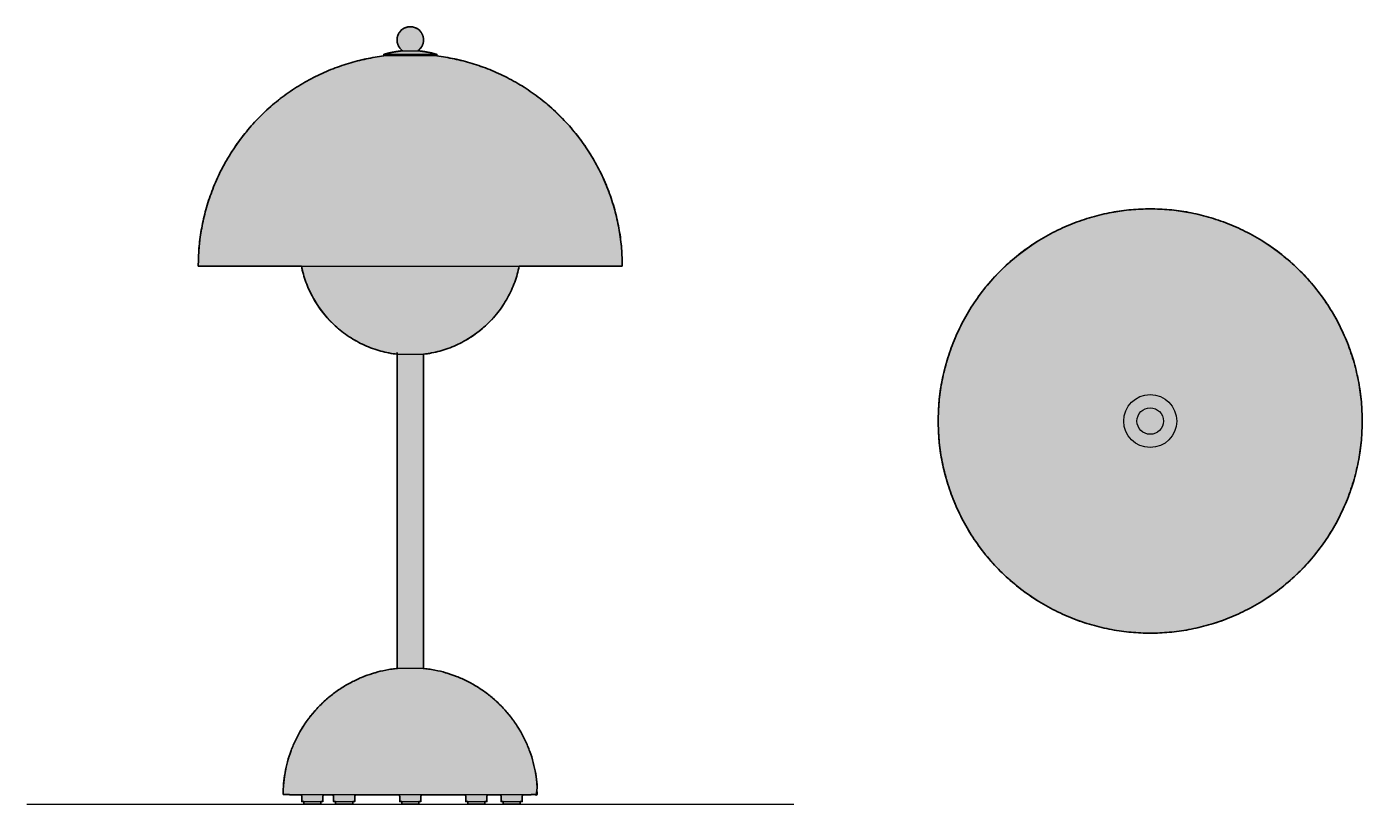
# Model space of a CAD drawing. Header units: millimetres. Extents: x 0 to 504, y 0 to 293.
import ezdxf

# ---------------------------------------------------------------- set-up
doc = ezdxf.new("R2010")
doc.units = ezdxf.units.MM
doc.layers.add('Blocks', color=7, linetype='Continuous')
doc.layers.add('Blocks$Fill', color=7, linetype='Continuous', true_color=0xffffff)
for name, color, linetype, lineweight, true_color in [('Blocks$Inner', 7, 'Continuous', 25, 0x007f00), ('Blocks$Outline', 7, 'Continuous', 35, 0xff3f3f), ('Groud', 7, 'Continuous', 25, 0x243775)]:
    doc.layers.add(name, color=color, linetype=linetype, lineweight=lineweight, true_color=true_color)

# ---------------------------------------------------------------- blocks, each defined once
blk = doc.blocks.new('Flowerpot VP9 Top')
at = {"layer": 'Blocks$Fill'}
blk.add_hatch(color=256, dxfattribs=at).paths.add_polyline_path([(186.69, -55.82), (186.67, -54.05), (186.61, -52.26), (186.51, -50.45), (186.37, -48.64), (186.18, -46.81), (185.95, -44.97), (185.68, -43.12), (185.36, -41.27), (184.99, -39.41), (184.58, -37.54), (184.12, -35.68), (183.61, -33.81), (183.05, -31.95), (182.44, -30.08), (181.78, -28.23), (181.08, -26.38), (180.32, -24.54), (179.52, -22.7), (178.66, -20.89), (177.76, -19.08), (176.8, -17.29), (175.8, -15.52), (174.75, -13.77), (173.65, -12.05), (172.51, -10.34), (171.32, -8.67), (170.08, -7.02), (168.8, -5.4), (167.48, -3.81), (166.11, -2.26), (164.71, -0.74), (163.26, 0.74), (161.78, 2.19), (160.26, 3.6), (158.71, 4.96), (157.12, 6.28), (155.5, 7.56), (153.85, 8.8), (152.17, 9.99), (150.47, 11.14), (148.74, 12.23), (147, 13.28), (145.23, 14.29), (143.44, 15.24), (141.63, 16.14), (139.82, 17), (137.98, 17.8), (136.14, 18.56), (134.29, 19.26), (132.43, 19.92), (130.57, 20.53), (128.71, 21.09), (126.84, 21.6), (124.97, 22.06), (123.11, 22.47), (121.25, 22.84), (119.4, 23.16), (117.55, 23.44), (115.71, 23.67), (113.88, 23.85), (112.07, 24), (110.26, 24.1), (108.47, 24.16), (106.69, 24.18), (104.92, 24.16), (103.13, 24.1), (101.32, 24), (99.51, 23.85), (97.68, 23.67), (95.84, 23.44), (93.99, 23.16), (92.14, 22.84), (90.28, 22.47), (88.41, 22.06), (86.55, 21.6), (84.68, 21.09), (82.82, 20.53), (80.95, 19.92), (79.1, 19.26), (77.25, 18.56), (75.41, 17.8), (73.57, 17), (71.76, 16.14), (69.95, 15.24), (68.16, 14.29), (66.39, 13.28), (64.64, 12.23), (62.92, 11.14), (61.21, 9.99), (59.54, 8.8), (57.89, 7.56), (56.27, 6.28), (54.68, 4.96), (53.13, 3.6), (51.61, 2.19), (50.13, 0.74), (48.68, -0.74), (47.27, -2.26), (45.91, -3.81), (44.59, -5.4), (43.31, -7.02), (42.07, -8.67), (40.88, -10.34), (39.73, -12.05), (38.64, -13.77), (37.59, -15.52), (36.58, -17.29), (35.63, -19.08), (34.73, -20.89), (33.87, -22.7), (33.07, -24.54), (32.31, -26.38), (31.61, -28.23), (30.95, -30.08), (30.34, -31.95), (29.78, -33.81), (29.27, -35.68), (28.81, -37.54), (28.4, -39.41), (28.03, -41.27), (27.71, -43.12), (27.43, -44.97), (27.2, -46.81), (27.02, -48.64), (26.87, -50.45), (26.77, -52.26), (26.71, -54.05), (26.69, -55.82), (26.71, -57.6), (26.77, -59.39), (26.87, -61.2), (27.02, -63.01), (27.2, -64.84), (27.43, -66.68), (27.71, -68.53), (28.03, -70.38), (28.4, -72.24), (28.81, -74.1), (29.27, -75.97), (29.78, -77.84), (30.34, -79.7), (30.95, -81.56), (31.61, -83.42), (32.31, -85.27), (33.07, -87.11), (33.87, -88.95), (34.73, -90.76), (35.63, -92.57), (36.58, -94.36), (37.59, -96.13), (38.64, -97.87), (39.73, -99.6), (40.88, -101.3), (42.07, -102.98), (43.31, -104.63), (44.59, -106.25), (45.91, -107.84), (47.27, -109.39), (48.68, -110.91), (50.13, -112.39), (51.61, -113.84), (53.13, -115.24), (54.68, -116.61), (56.27, -117.93), (57.89, -119.21), (59.54, -120.45), (61.21, -121.64), (62.92, -122.78), (64.64, -123.88), (66.39, -124.93), (68.16, -125.93), (69.95, -126.89), (71.76, -127.79), (73.57, -128.65), (75.41, -129.45), (77.25, -130.21), (79.1, -130.91), (80.95, -131.57), (82.82, -132.18), (84.68, -132.74), (86.55, -133.25), (88.41, -133.71), (90.28, -134.12), (92.14, -134.49), (93.99, -134.81), (95.84, -135.08), (97.68, -135.31), (99.51, -135.5), (101.32, -135.64), (103.13, -135.74), (104.92, -135.8), (106.69, -135.82), (108.47, -135.8), (110.26, -135.74), (112.07, -135.64), (113.88, -135.5), (115.71, -135.31), (117.55, -135.08), (119.4, -134.81), (121.25, -134.49), (123.11, -134.12), (124.97, -133.71), (126.84, -133.25), (128.71, -132.74), (130.57, -132.18), (132.43, -131.57), (134.29, -130.91), (136.14, -130.21), (137.98, -129.45), (139.82, -128.65), (141.63, -127.79), (143.44, -126.89), (145.23, -125.93), (147, -124.93), (148.74, -123.88), (150.47, -122.78), (152.17, -121.64), (153.85, -120.45), (155.5, -119.21), (157.12, -117.93), (158.71, -116.61), (160.26, -115.24), (161.78, -113.84), (163.26, -112.39), (164.71, -110.91), (166.11, -109.39), (167.48, -107.84), (168.8, -106.25), (170.08, -104.63), (171.32, -102.98), (172.51, -101.3), (173.65, -99.6), (174.75, -97.87), (175.8, -96.13), (176.8, -94.36), (177.76, -92.57), (178.66, -90.76), (179.52, -88.95), (180.32, -87.11), (181.08, -85.27), (181.78, -83.42), (182.44, -81.56), (183.05, -79.7), (183.61, -77.84), (184.12, -75.97), (184.58, -74.1), (184.99, -72.24), (185.36, -70.38), (185.68, -68.53), (185.95, -66.68), (186.18, -64.84), (186.37, -63.01), (186.51, -61.2), (186.61, -59.39), (186.67, -57.6)], flags=0)
at = {"layer": 'Blocks$Inner'}
for radius in [80, 10, 5]:
    blk.add_circle((106.69, -55.82), radius, dxfattribs=at)
at = {"layer": 'Blocks$Outline'}
blk.add_rational_spline([(186.69, -55.82), (186.69, 24.18), (106.69, 24.18), (26.69, 24.18), (26.69, -55.82), (26.69, -135.82), (106.69, -135.82), (186.69, -135.82), (186.69, -55.82)], [1, 0.707106781187, 1, 0.707106781187, 1, 0.707106781187, 1, 0.707106781187, 1], degree=2, knots=[0, 0, 0, 125.663706, 125.663706, 251.327412, 251.327412, 376.991118, 376.991118, 502.654825, 502.654825, 502.654825], dxfattribs=at)
blk = doc.blocks.new('Flowerpot VP9 Side')
at = {"layer": 'Blocks$Fill'}
blk.add_hatch(color=256, dxfattribs=at).paths.add_polyline_path([(224.73, 202.91), (224.71, 204.57), (224.66, 206.24), (224.57, 207.92), (224.45, 209.62), (224.29, 211.32), (224.09, 213.03), (223.86, 214.74), (223.58, 216.46), (223.26, 218.19), (222.91, 219.92), (222.51, 221.65), (222.08, 223.38), (221.6, 225.11), (221.08, 226.84), (220.52, 228.56), (219.92, 230.28), (219.27, 231.99), (218.58, 233.69), (217.86, 235.38), (217.09, 237.06), (216.28, 238.73), (215.42, 240.39), (214.53, 242.03), (213.6, 243.65), (212.62, 245.25), (211.61, 246.83), (210.56, 248.39), (209.47, 249.93), (208.34, 251.44), (207.18, 252.93), (205.98, 254.39), (204.74, 255.82), (203.48, 257.22), (202.18, 258.59), (200.85, 259.93), (199.48, 261.24), (198.09, 262.51), (196.68, 263.75), (195.23, 264.95), (193.76, 266.12), (192.27, 267.24), (190.76, 268.33), (189.22, 269.38), (187.67, 270.4), (186.09, 271.37), (184.5, 272.3), (182.9, 273.2), (181.28, 274.05), (179.65, 274.86), (178.01, 275.63), (176.36, 276.36), (174.71, 277.05), (173.04, 277.7), (171.38, 278.3), (169.7, 278.87), (168.03, 279.4), (166.36, 279.88), (164.68, 280.33), (163.01, 280.74), (161.34, 281.11), (159.68, 281.44), (158.02, 281.74), (156.37, 282), (154.73, 282.22), (154.73, 282.81), (153.85, 283.06), (152.98, 283.29), (152.09, 283.49), (151.2, 283.67), (150.31, 283.82), (149.41, 283.96), (148.51, 284.07), (147.6, 284.15), (147.68, 284.21), (147.75, 284.26), (147.83, 284.32), (147.9, 284.38), (147.97, 284.44), (148.05, 284.5), (148.12, 284.57), (148.19, 284.63), (148.26, 284.7), (148.32, 284.77), (148.39, 284.84), (148.46, 284.91), (148.52, 284.99), (148.58, 285.06), (148.65, 285.14), (148.71, 285.22), (148.77, 285.3), (148.83, 285.38), (148.88, 285.46), (148.94, 285.55), (148.99, 285.63), (149.04, 285.72), (149.09, 285.81), (149.14, 285.9), (149.19, 285.99), (149.23, 286.08), (149.28, 286.17), (149.32, 286.26), (149.36, 286.36), (149.39, 286.45), (149.43, 286.55), (149.46, 286.64), (149.5, 286.74), (149.52, 286.84), (149.55, 286.94), (149.58, 287.04), (149.6, 287.13), (149.62, 287.23), (149.64, 287.33), (149.66, 287.43), (149.68, 287.53), (149.69, 287.63), (149.7, 287.74), (149.71, 287.84), (149.72, 287.94), (149.72, 288.04), (149.72, 288.14), (149.73, 288.24), (149.73, 288.34), (149.72, 288.43), (149.72, 288.53), (149.71, 288.63), (149.7, 288.73), (149.69, 288.83), (149.68, 288.92), (149.67, 289.02), (149.65, 289.11), (149.63, 289.21), (149.61, 289.3), (149.59, 289.39), (149.57, 289.48), (149.55, 289.57), (149.52, 289.66), (149.49, 289.75), (149.46, 289.84), (149.43, 289.93), (149.4, 290.02), (149.37, 290.1), (149.33, 290.19), (149.29, 290.28), (149.25, 290.37), (149.21, 290.45), (149.17, 290.54), (149.12, 290.62), (149.07, 290.71), (149.03, 290.79), (148.97, 290.88), (148.92, 290.96), (148.87, 291.04), (148.81, 291.13), (148.75, 291.21), (148.69, 291.29), (148.63, 291.37), (148.57, 291.44), (148.5, 291.52), (148.43, 291.6), (148.37, 291.67), (148.3, 291.74), (148.22, 291.81), (148.15, 291.89), (148.08, 291.95), (148, 292.02), (147.92, 292.09), (147.84, 292.15), (147.76, 292.21), (147.68, 292.28), (147.6, 292.34), (147.51, 292.39), (147.43, 292.45), (147.34, 292.5), (147.25, 292.56), (147.17, 292.61), (147.08, 292.66), (146.99, 292.7), (146.89, 292.75), (146.8, 292.79), (146.71, 292.83), (146.62, 292.87), (146.52, 292.91), (146.43, 292.94), (146.34, 292.98), (146.24, 293.01), (146.15, 293.04), (146.05, 293.06), (145.96, 293.09), (145.86, 293.11), (145.76, 293.13), (145.67, 293.15), (145.57, 293.17), (145.48, 293.19), (145.38, 293.2), (145.29, 293.21), (145.19, 293.22), (145.1, 293.23), (145.01, 293.23), (144.91, 293.24), (144.82, 293.24), (144.73, 293.24), (144.63, 293.24), (144.54, 293.24), (144.45, 293.23), (144.35, 293.23), (144.26, 293.22), (144.16, 293.21), (144.07, 293.2), (143.97, 293.19), (143.88, 293.17), (143.78, 293.15), (143.69, 293.13), (143.59, 293.11), (143.5, 293.09), (143.4, 293.06), (143.31, 293.04), (143.21, 293.01), (143.12, 292.98), (143.02, 292.94), (142.93, 292.91), (142.83, 292.87), (142.74, 292.83), (142.65, 292.79), (142.56, 292.75), (142.47, 292.7), (142.38, 292.66), (142.29, 292.61), (142.2, 292.56), (142.11, 292.5), (142.02, 292.45), (141.94, 292.39), (141.85, 292.34), (141.77, 292.28), (141.69, 292.21), (141.61, 292.15), (141.53, 292.09), (141.45, 292.02), (141.38, 291.95), (141.3, 291.89), (141.23, 291.81), (141.16, 291.74), (141.09, 291.67), (141.02, 291.6), (140.95, 291.52), (140.88, 291.44), (140.82, 291.37), (140.76, 291.29), (140.7, 291.21), (140.64, 291.13), (140.58, 291.04), (140.53, 290.96), (140.48, 290.88), (140.43, 290.79), (140.38, 290.71), (140.33, 290.62), (140.28, 290.54), (140.24, 290.45), (140.2, 290.37), (140.16, 290.28), (140.12, 290.19), (140.09, 290.1), (140.05, 290.02), (140.02, 289.93), (139.99, 289.84), (139.96, 289.75), (139.93, 289.66), (139.91, 289.57), (139.88, 289.48), (139.86, 289.39), (139.84, 289.3), (139.82, 289.21), (139.8, 289.11), (139.79, 289.02), (139.77, 288.92), (139.76, 288.83), (139.75, 288.73), (139.74, 288.63), (139.73, 288.53), (139.73, 288.43), (139.73, 288.34), (139.73, 288.24), (139.73, 288.14), (139.73, 288.04), (139.74, 287.94), (139.74, 287.84), (139.75, 287.74), (139.76, 287.63), (139.78, 287.53), (139.79, 287.43), (139.81, 287.33), (139.83, 287.23), (139.85, 287.13), (139.87, 287.04), (139.9, 286.94), (139.93, 286.84), (139.96, 286.74), (139.99, 286.64), (140.02, 286.55), (140.06, 286.45), (140.1, 286.36), (140.13, 286.26), (140.18, 286.17), (140.22, 286.08), (140.26, 285.99), (140.31, 285.9), (140.36, 285.81), (140.41, 285.72), (140.46, 285.63), (140.51, 285.55), (140.57, 285.46), (140.63, 285.38), (140.68, 285.3), (140.74, 285.22), (140.8, 285.14), (140.87, 285.06), (140.93, 284.99), (141, 284.91), (141.06, 284.84), (141.13, 284.77), (141.2, 284.7), (141.27, 284.63), (141.34, 284.57), (141.41, 284.5), (141.48, 284.44), (141.55, 284.38), (141.62, 284.32), (141.7, 284.26), (141.77, 284.21), (141.85, 284.15), (140.95, 284.07), (140.04, 283.96), (139.15, 283.82), (138.25, 283.67), (137.36, 283.49), (136.48, 283.29), (135.6, 283.06), (134.73, 282.81), (134.73, 282.22), (133.08, 282), (131.43, 281.74), (129.77, 281.44), (128.11, 281.11), (126.44, 280.74), (124.77, 280.33), (123.09, 279.88), (121.42, 279.4), (119.75, 278.87), (118.08, 278.3), (116.41, 277.7), (114.75, 277.05), (113.09, 276.36), (111.44, 275.63), (109.8, 274.86), (108.17, 274.05), (106.55, 273.2), (104.95, 272.3), (103.36, 271.37), (101.79, 270.4), (100.23, 269.38), (98.7, 268.33), (97.18, 267.24), (95.69, 266.12), (94.22, 264.95), (92.78, 263.75), (91.36, 262.51), (89.97, 261.24), (88.61, 259.93), (87.28, 258.59), (85.98, 257.22), (84.71, 255.82), (83.48, 254.39), (82.28, 252.93), (81.11, 251.44), (79.99, 249.93), (78.9, 248.39), (77.84, 246.83), (76.83, 245.25), (75.86, 243.65), (74.92, 242.03), (74.03, 240.39), (73.18, 238.73), (72.37, 237.06), (71.6, 235.38), (70.87, 233.69), (70.18, 231.99), (69.54, 230.28), (68.93, 228.56), (68.37, 226.84), (67.85, 225.11), (67.38, 223.38), (66.94, 221.65), (66.54, 219.92), (66.19, 218.19), (65.87, 216.46), (65.6, 214.74), (65.36, 213.03), (65.16, 211.32), (65, 209.62), (64.88, 207.92), (64.79, 206.24), (64.74, 204.57), (64.73, 202.91), (103.64, 202.91), (103.8, 202.16), (103.98, 201.41), (104.17, 200.65), (104.38, 199.9), (104.6, 199.15), (104.84, 198.39), (105.09, 197.64), (105.36, 196.89), (105.64, 196.14), (105.94, 195.39), (106.26, 194.65), (106.59, 193.91), (106.93, 193.17), (107.29, 192.44), (107.67, 191.71), (108.07, 190.99), (108.47, 190.27), (108.9, 189.56), (109.34, 188.85), (109.79, 188.15), (110.26, 187.46), (110.74, 186.78), (111.24, 186.1), (111.75, 185.44), (112.28, 184.78), (112.82, 184.14), (113.38, 183.5), (113.94, 182.87), (114.52, 182.26), (115.12, 181.66), (115.72, 181.06), (116.34, 180.49), (116.97, 179.92), (117.61, 179.37), (118.26, 178.83), (118.92, 178.3), (119.59, 177.79), (120.27, 177.29), (120.96, 176.8), (121.66, 176.33), (122.36, 175.88), (123.08, 175.44), (123.8, 175.01), (124.53, 174.6), (125.26, 174.21), (126, 173.83), (126.74, 173.47), (127.49, 173.12), (128.25, 172.79), (129.01, 172.48), (129.77, 172.18), (130.53, 171.89), (131.3, 171.63), (132.07, 171.37), (132.83, 171.14), (133.61, 170.92), (134.38, 170.71), (135.15, 170.53), (135.92, 170.35), (136.69, 170.19), (137.46, 170.05), (138.22, 169.92), (138.99, 169.81), (139.75, 169.71), (139.73, 169.71), (139.73, 51.21), (139.48, 51.21), (138.48, 51.09), (137.48, 50.95), (136.48, 50.78), (135.47, 50.6), (134.46, 50.39), (133.44, 50.15), (132.43, 49.9), (131.41, 49.61), (130.4, 49.31), (129.38, 48.98), (128.37, 48.62), (127.36, 48.24), (126.35, 47.84), (125.35, 47.41), (124.35, 46.96), (123.36, 46.48), (122.38, 45.97), (121.4, 45.44), (120.43, 44.89), (119.47, 44.31), (118.53, 43.71), (117.59, 43.09), (116.67, 42.44), (115.76, 41.76), (114.86, 41.07), (113.98, 40.35), (113.11, 39.61), (112.26, 38.85), (111.43, 38.07), (110.62, 37.26), (109.82, 36.44), (109.05, 35.6), (108.29, 34.74), (107.56, 33.87), (106.85, 32.97), (106.16, 32.06), (105.49, 31.14), (104.85, 30.2), (104.22, 29.25), (103.63, 28.28), (103.05, 27.31), (102.5, 26.32), (101.98, 25.32), (101.48, 24.32), (101.01, 23.3), (100.56, 22.28), (100.14, 21.26), (99.74, 20.23), (99.37, 19.19), (99.02, 18.15), (98.7, 17.11), (98.4, 16.06), (98.13, 15.02), (97.89, 13.97), (97.66, 12.93), (97.47, 11.89), (97.29, 10.85), (97.14, 9.81), (97.02, 8.78), (96.92, 7.75), (96.84, 6.73), (96.78, 5.71), (96.74, 4.7), (96.73, 3.7), (99.13, 3.7), (99.13, 3.5), (103.35, 3.5), (103.36, 3.49), (103.37, 3.49), (103.38, 3.49), (103.39, 3.49), (103.4, 3.48), (103.41, 3.48), (103.42, 3.48), (103.43, 3.47), (103.44, 3.47), (103.45, 3.46), (103.46, 3.46), (103.47, 3.46), (103.48, 3.45), (103.49, 3.45), (103.5, 3.44), (103.51, 3.43), (103.52, 3.43), (103.53, 3.42), (103.54, 3.42), (103.55, 3.41), (103.55, 3.4), (103.56, 3.4), (103.57, 3.39), (103.58, 3.38), (103.59, 3.37), (103.6, 3.37), (103.61, 3.36), (103.61, 3.35), (103.62, 3.34), (103.63, 3.33), (103.64, 3.33), (103.64, 3.32), (103.65, 3.31), (103.66, 3.3), (103.66, 3.29), (103.67, 3.28), (103.68, 3.27), (103.68, 3.26), (103.69, 3.25), (103.69, 3.24), (103.7, 3.23), (103.7, 3.22), (103.71, 3.21), (103.71, 3.2), (103.72, 3.19), (103.72, 3.18), (103.73, 3.17), (103.73, 3.16), (103.73, 3.15), (103.74, 3.14), (103.74, 3.13), (103.74, 3.12), (103.74, 3.11), (103.75, 3.1), (103.75, 3.09), (103.75, 3.08), (103.75, 3.07), (103.75, 3.06), (103.75, 3.05), (103.75, 3.04), (103.76, 3.03), (103.76, 3.02), (103.76, 3.01), (103.76, 3), (103.76, 1), (104.51, 1), (104.51, 0), (111.01, 0), (111.01, 1), (111.76, 1), (111.76, 3), (111.76, 3.01), (111.76, 3.02), (111.76, 3.03), (111.76, 3.04), (111.76, 3.05), (111.76, 3.06), (111.76, 3.07), (111.76, 3.08), (111.76, 3.09), (111.77, 3.1), (111.77, 3.11), (111.77, 3.12), (111.77, 3.13), (111.78, 3.14), (111.78, 3.15), (111.78, 3.16), (111.79, 3.17), (111.79, 3.18), (111.79, 3.19), (111.8, 3.2), (111.8, 3.21), (111.81, 3.22), (111.81, 3.23), (111.82, 3.24), (111.82, 3.25), (111.83, 3.26), (111.84, 3.27), (111.84, 3.28), (111.85, 3.29), (111.85, 3.3), (111.86, 3.31), (111.87, 3.32), (111.88, 3.33), (111.88, 3.33), (111.89, 3.34), (111.9, 3.35), (111.91, 3.36), (111.91, 3.37), (111.92, 3.37), (111.93, 3.38), (111.94, 3.39), (111.95, 3.4), (111.96, 3.4), (111.97, 3.41), (111.98, 3.42), (111.99, 3.42), (111.99, 3.43), (112, 3.43), (112.01, 3.44), (112.02, 3.45), (112.03, 3.45), (112.04, 3.46), (112.05, 3.46), (112.06, 3.46), (112.07, 3.47), (112.08, 3.47), (112.09, 3.48), (112.1, 3.48), (112.11, 3.48), (112.12, 3.49), (112.13, 3.49), (112.14, 3.49), (112.16, 3.49), (112.17, 3.5), (115.4, 3.5), (115.41, 3.49), (115.42, 3.49), (115.43, 3.49), (115.44, 3.49), (115.45, 3.48), (115.46, 3.48), (115.47, 3.48), (115.48, 3.47), (115.49, 3.47), (115.5, 3.46), (115.51, 3.46), (115.52, 3.46), (115.53, 3.45), (115.54, 3.45), (115.55, 3.44), (115.56, 3.43), (115.57, 3.43), (115.58, 3.42), (115.58, 3.42), (115.59, 3.41), (115.6, 3.4), (115.61, 3.4), (115.62, 3.39), (115.63, 3.38), (115.64, 3.37), (115.65, 3.37), (115.65, 3.36), (115.66, 3.35), (115.67, 3.34), (115.68, 3.33), (115.69, 3.33), (115.69, 3.32), (115.7, 3.31), (115.71, 3.3), (115.71, 3.29), (115.72, 3.28), (115.73, 3.27), (115.73, 3.26), (115.74, 3.25), (115.74, 3.24), (115.75, 3.23), (115.75, 3.22), (115.76, 3.21), (115.76, 3.2), (115.77, 3.19), (115.77, 3.18), (115.77, 3.17), (115.78, 3.16), (115.78, 3.15), (115.78, 3.14), (115.79, 3.13), (115.79, 3.12), (115.79, 3.11), (115.79, 3.1), (115.8, 3.09), (115.8, 3.08), (115.8, 3.07), (115.8, 3.06), (115.8, 3.05), (115.8, 3.04), (115.8, 3.03), (115.8, 3.02), (115.8, 3.01), (115.8, 3), (115.8, 1), (116.55, 1), (116.55, 0), (123.05, 0), (123.05, 1), (123.8, 1), (123.8, 3), (123.8, 3.01), (123.81, 3.02), (123.81, 3.03), (123.81, 3.04), (123.81, 3.05), (123.81, 3.06), (123.81, 3.07), (123.81, 3.08), (123.81, 3.09), (123.81, 3.1), (123.82, 3.11), (123.82, 3.12), (123.82, 3.13), (123.82, 3.14), (123.83, 3.15), (123.83, 3.16), (123.83, 3.17), (123.84, 3.18), (123.84, 3.19), (123.85, 3.2), (123.85, 3.21), (123.86, 3.22), (123.86, 3.23), (123.87, 3.24), (123.87, 3.25), (123.88, 3.26), (123.88, 3.27), (123.89, 3.28), (123.9, 3.29), (123.9, 3.3), (123.91, 3.31), (123.92, 3.32), (123.92, 3.33), (123.93, 3.33), (123.94, 3.34), (123.95, 3.35), (123.95, 3.36), (123.96, 3.37), (123.97, 3.37), (123.98, 3.38), (123.99, 3.39), (124, 3.4), (124.01, 3.4), (124.02, 3.41), (124.02, 3.42), (124.03, 3.42), (124.04, 3.43), (124.05, 3.43), (124.06, 3.44), (124.07, 3.45), (124.08, 3.45), (124.09, 3.46), (124.1, 3.46), (124.11, 3.46), (124.12, 3.47), (124.13, 3.47), (124.14, 3.48), (124.15, 3.48), (124.16, 3.48), (124.17, 3.49), (124.18, 3.49), (124.19, 3.49), (124.2, 3.49), (124.21, 3.5), (140.32, 3.5), (140.33, 3.49), (140.34, 3.49), (140.35, 3.49), (140.36, 3.49), (140.37, 3.48), (140.38, 3.48), (140.39, 3.48), (140.4, 3.47), (140.41, 3.47), (140.42, 3.46), (140.43, 3.46), (140.44, 3.46), (140.45, 3.45), (140.46, 3.45), (140.47, 3.44), (140.48, 3.43), (140.49, 3.43), (140.5, 3.42), (140.51, 3.42), (140.52, 3.41), (140.52, 3.4), (140.53, 3.4), (140.54, 3.39), (140.55, 3.38), (140.56, 3.37), (140.57, 3.37), (140.58, 3.36), (140.58, 3.35), (140.59, 3.34), (140.6, 3.33), (140.61, 3.33), (140.61, 3.32), (140.62, 3.31), (140.63, 3.3), (140.63, 3.29), (140.64, 3.28), (140.65, 3.27), (140.65, 3.26), (140.66, 3.25), (140.66, 3.24), (140.67, 3.23), (140.67, 3.22), (140.68, 3.21), (140.68, 3.2), (140.69, 3.19), (140.69, 3.18), (140.7, 3.17), (140.7, 3.16), (140.7, 3.15), (140.71, 3.14), (140.71, 3.13), (140.71, 3.12), (140.71, 3.11), (140.72, 3.1), (140.72, 3.09), (140.72, 3.08), (140.72, 3.07), (140.72, 3.06), (140.72, 3.05), (140.72, 3.04), (140.73, 3.03), (140.73, 3.02), (140.73, 3.01), (140.73, 3), (140.73, 1), (141.48, 1), (141.48, 0), (147.98, 0), (147.98, 1), (148.73, 1), (148.73, 3), (148.73, 3.01), (148.73, 3.02), (148.73, 3.03), (148.73, 3.04), (148.73, 3.05), (148.73, 3.06), (148.73, 3.07), (148.73, 3.08), (148.73, 3.09), (148.74, 3.1), (148.74, 3.11), (148.74, 3.12), (148.74, 3.13), (148.75, 3.14), (148.75, 3.15), (148.75, 3.16), (148.76, 3.17), (148.76, 3.18), (148.76, 3.19), (148.77, 3.2), (148.77, 3.21), (148.78, 3.22), (148.78, 3.23), (148.79, 3.24), (148.79, 3.25), (148.8, 3.26), (148.8, 3.27), (148.81, 3.28), (148.82, 3.29), (148.82, 3.3), (148.83, 3.31), (148.84, 3.32), (148.85, 3.33), (148.85, 3.33), (148.86, 3.34), (148.87, 3.35), (148.88, 3.36), (148.88, 3.37), (148.89, 3.37), (148.9, 3.38), (148.91, 3.39), (148.92, 3.4), (148.93, 3.4), (148.94, 3.41), (148.95, 3.42), (148.96, 3.42), (148.96, 3.43), (148.97, 3.43), (148.98, 3.44), (148.99, 3.45), (149, 3.45), (149.01, 3.46), (149.02, 3.46), (149.03, 3.46), (149.04, 3.47), (149.05, 3.47), (149.06, 3.48), (149.07, 3.48), (149.08, 3.48), (149.09, 3.49), (149.1, 3.49), (149.11, 3.49), (149.12, 3.49), (149.14, 3.5), (165.24, 3.5), (165.25, 3.49), (165.26, 3.49), (165.27, 3.49), (165.28, 3.49), (165.29, 3.48), (165.3, 3.48), (165.31, 3.48), (165.32, 3.47), (165.33, 3.47), (165.34, 3.46), (165.35, 3.46), (165.36, 3.46), (165.37, 3.45), (165.38, 3.45), (165.39, 3.44), (165.4, 3.43), (165.41, 3.43), (165.42, 3.42), (165.43, 3.42), (165.44, 3.41), (165.45, 3.4), (165.45, 3.4), (165.46, 3.39), (165.47, 3.38), (165.48, 3.37), (165.49, 3.37), (165.5, 3.36), (165.5, 3.35), (165.51, 3.34), (165.52, 3.33), (165.53, 3.33), (165.54, 3.32), (165.54, 3.31), (165.55, 3.3), (165.56, 3.29), (165.56, 3.28), (165.57, 3.27), (165.57, 3.26), (165.58, 3.25), (165.59, 3.24), (165.59, 3.23), (165.6, 3.22), (165.6, 3.21), (165.6, 3.2), (165.61, 3.19), (165.61, 3.18), (165.62, 3.17), (165.62, 3.16), (165.62, 3.15), (165.63, 3.14), (165.63, 3.13), (165.63, 3.12), (165.63, 3.11), (165.64, 3.1), (165.64, 3.09), (165.64, 3.08), (165.64, 3.07), (165.64, 3.06), (165.64, 3.05), (165.65, 3.04), (165.65, 3.03), (165.65, 3.02), (165.65, 3.01), (165.65, 3), (165.65, 1), (166.4, 1), (166.4, 0), (172.9, 0), (172.9, 1), (173.65, 1), (173.65, 3), (173.65, 3.01), (173.65, 3.02), (173.65, 3.03), (173.65, 3.04), (173.65, 3.05), (173.65, 3.06), (173.65, 3.07), (173.65, 3.08), (173.66, 3.09), (173.66, 3.1), (173.66, 3.11), (173.66, 3.12), (173.66, 3.13), (173.67, 3.14), (173.67, 3.15), (173.67, 3.16), (173.68, 3.17), (173.68, 3.18), (173.69, 3.19), (173.69, 3.2), (173.69, 3.21), (173.7, 3.22), (173.7, 3.23), (173.71, 3.24), (173.71, 3.25), (173.72, 3.26), (173.73, 3.27), (173.73, 3.28), (173.74, 3.29), (173.75, 3.3), (173.75, 3.31), (173.76, 3.32), (173.77, 3.33), (173.77, 3.33), (173.78, 3.34), (173.79, 3.35), (173.8, 3.36), (173.81, 3.37), (173.81, 3.37), (173.82, 3.38), (173.83, 3.39), (173.84, 3.4), (173.85, 3.4), (173.86, 3.41), (173.87, 3.42), (173.88, 3.42), (173.89, 3.43), (173.9, 3.43), (173.9, 3.44), (173.91, 3.45), (173.92, 3.45), (173.93, 3.46), (173.94, 3.46), (173.95, 3.46), (173.96, 3.47), (173.97, 3.47), (173.98, 3.48), (174, 3.48), (174.01, 3.48), (174.02, 3.49), (174.03, 3.49), (174.04, 3.49), (174.05, 3.49), (174.06, 3.5), (178.57, 3.5), (178.58, 3.49), (178.59, 3.49), (178.6, 3.49), (178.61, 3.49), (178.62, 3.48), (178.63, 3.48), (178.64, 3.48), (178.65, 3.47), (178.66, 3.47), (178.67, 3.46), (178.68, 3.46), (178.69, 3.46), (178.7, 3.45), (178.71, 3.45), (178.72, 3.44), (178.73, 3.43), (178.74, 3.43), (178.75, 3.42), (178.76, 3.42), (178.77, 3.41), (178.77, 3.4), (178.78, 3.4), (178.79, 3.39), (178.8, 3.38), (178.81, 3.37), (178.82, 3.37), (178.83, 3.36), (178.83, 3.35), (178.84, 3.34), (178.85, 3.33), (178.86, 3.33), (178.86, 3.32), (178.87, 3.31), (178.88, 3.3), (178.89, 3.29), (178.89, 3.28), (178.9, 3.27), (178.9, 3.26), (178.91, 3.25), (178.91, 3.24), (178.92, 3.23), (178.92, 3.22), (178.93, 3.21), (178.93, 3.2), (178.94, 3.19), (178.94, 3.18), (178.95, 3.17), (178.95, 3.16), (178.95, 3.15), (178.96, 3.14), (178.96, 3.13), (178.96, 3.12), (178.96, 3.11), (178.97, 3.1), (178.97, 3.09), (178.97, 3.08), (178.97, 3.07), (178.97, 3.06), (178.97, 3.05), (178.98, 3.04), (178.98, 3.03), (178.98, 3.02), (178.98, 3.01), (178.98, 3), (178.98, 1), (179.73, 1), (179.73, 0), (186.23, 0), (186.23, 1), (186.98, 1), (186.98, 3), (186.98, 3.01), (186.98, 3.02), (186.98, 3.03), (186.98, 3.04), (186.98, 3.05), (186.98, 3.06), (186.98, 3.07), (186.98, 3.08), (186.98, 3.09), (186.99, 3.1), (186.99, 3.11), (186.99, 3.12), (186.99, 3.13), (187, 3.14), (187, 3.15), (187, 3.16), (187.01, 3.17), (187.01, 3.18), (187.01, 3.19), (187.02, 3.2), (187.02, 3.21), (187.03, 3.22), (187.03, 3.23), (187.04, 3.24), (187.04, 3.25), (187.05, 3.26), (187.06, 3.27), (187.06, 3.28), (187.07, 3.29), (187.07, 3.3), (187.08, 3.31), (187.09, 3.32), (187.1, 3.33), (187.1, 3.33), (187.11, 3.34), (187.12, 3.35), (187.13, 3.36), (187.13, 3.37), (187.14, 3.37), (187.15, 3.38), (187.16, 3.39), (187.17, 3.4), (187.18, 3.4), (187.19, 3.41), (187.2, 3.42), (187.21, 3.42), (187.22, 3.43), (187.22, 3.43), (187.23, 3.44), (187.24, 3.45), (187.25, 3.45), (187.26, 3.46), (187.27, 3.46), (187.28, 3.46), (187.29, 3.47), (187.3, 3.47), (187.31, 3.48), (187.32, 3.48), (187.33, 3.48), (187.35, 3.49), (187.36, 3.49), (187.37, 3.49), (187.38, 3.49), (187.39, 3.5), (190.33, 3.5), (190.33, 3.7), (192.73, 3.7), (192.71, 4.7), (192.67, 5.71), (192.62, 6.73), (192.54, 7.75), (192.43, 8.78), (192.31, 9.81), (192.16, 10.85), (191.98, 11.89), (191.79, 12.93), (191.57, 13.97), (191.32, 15.02), (191.05, 16.06), (190.75, 17.11), (190.43, 18.15), (190.08, 19.19), (189.71, 20.23), (189.31, 21.26), (188.89, 22.28), (188.44, 23.3), (187.97, 24.32), (187.47, 25.32), (186.95, 26.32), (186.4, 27.31), (185.82, 28.28), (185.23, 29.25), (184.61, 30.2), (183.96, 31.14), (183.29, 32.06), (182.6, 32.97), (181.89, 33.87), (181.16, 34.74), (180.4, 35.6), (179.63, 36.44), (178.83, 37.26), (178.02, 38.07), (177.19, 38.85), (176.34, 39.61), (175.47, 40.35), (174.59, 41.07), (173.7, 41.76), (172.79, 42.44), (171.86, 43.09), (170.93, 43.71), (169.98, 44.31), (169.02, 44.89), (168.05, 45.44), (167.08, 45.97), (166.09, 46.48), (165.1, 46.96), (164.1, 47.41), (163.1, 47.84), (162.09, 48.24), (161.08, 48.62), (160.07, 48.98), (159.05, 49.31), (158.04, 49.61), (157.02, 49.9), (156.01, 50.15), (155, 50.39), (153.98, 50.6), (152.98, 50.78), (151.97, 50.95), (150.97, 51.09), (149.98, 51.21), (149.73, 51.21), (149.73, 169.71), (150.49, 169.81), (151.25, 169.92), (152.02, 170.05), (152.79, 170.19), (153.56, 170.35), (154.33, 170.53), (155.1, 170.71), (155.87, 170.92), (156.64, 171.14), (157.41, 171.37), (158.18, 171.63), (158.94, 171.89), (159.71, 172.18), (160.47, 172.48), (161.23, 172.79), (161.98, 173.12), (162.73, 173.47), (163.48, 173.83), (164.22, 174.21), (164.95, 174.6), (165.68, 175.01), (166.4, 175.44), (167.11, 175.88), (167.82, 176.33), (168.52, 176.8), (169.21, 177.29), (169.89, 177.79), (170.56, 178.3), (171.22, 178.83), (171.87, 179.37), (172.51, 179.92), (173.14, 180.49), (173.75, 181.06), (174.36, 181.66), (174.95, 182.26), (175.53, 182.87), (176.1, 183.5), (176.65, 184.14), (177.19, 184.78), (177.72, 185.44), (178.23, 186.1), (178.73, 186.78), (179.22, 187.46), (179.68, 188.15), (180.14, 188.85), (180.58, 189.56), (181, 190.27), (181.41, 190.99), (181.8, 191.71), (182.18, 192.44), (182.54, 193.17), (182.89, 193.91), (183.22, 194.65), (183.53, 195.39), (183.83, 196.14), (184.12, 196.89), (184.39, 197.64), (184.64, 198.39), (184.88, 199.15), (185.1, 199.9), (185.3, 200.65), (185.5, 201.41), (185.67, 202.16), (185.83, 202.91)], flags=0)
at = {"layer": 'Blocks$Inner'}
for p, q in [((154.73, 282.22), (134.73, 282.22)), ((141.85, 284.15), (147.6, 284.15)), ((64.73, 202.91), (224.73, 202.91)), ((149.73, 169.71), (149.73, 51.21)), ((149.98, 51.21), (139.48, 51.21)), ((96.73, 3.7), (192.73, 3.7))]:
    blk.add_line(p, q, dxfattribs=at)
for points in [[(154.73, 282.22), (154.73, 282.81), (134.73, 282.81), (134.73, 282.22)], [(139.73, 51.21), (139.73, 169.71), (149.73, 169.71)], [(190.33, 3.7), (190.33, 3.5), (99.13, 3.5), (99.13, 3.7)], [(103.76, 3), (103.76, 1), (111.76, 1), (111.76, 3)], [(104.51, 1), (104.51, 0), (111.01, 0), (111.01, 1)], [(115.8, 3), (115.8, 1), (123.8, 1), (123.8, 3)], [(116.55, 1), (116.55, 0), (123.05, 0), (123.05, 1)], [(140.73, 3), (140.73, 1), (148.73, 1), (148.73, 3)], [(141.48, 1), (141.48, 0), (147.98, 0), (147.98, 1)], [(165.65, 3), (165.65, 1), (173.65, 1), (173.65, 3)], [(166.4, 1), (166.4, 0), (172.9, 0), (172.9, 1)], [(178.98, 3), (178.98, 1), (186.98, 1), (186.98, 3)], [(179.73, 1), (179.73, 0), (186.23, 0), (186.23, 1)]]:
    blk.add_lwpolyline(points, dxfattribs=at)
for centre, radius, start, end in [((144.73, 288.24), 5, 305.1417, 234.8583), ((144.57, 202.98), 79.84, 97.0813, 180.0514), ((144.73, 249.27), 35, 94.7167, 106.6015), ((144.73, 249.27), 35, 73.3985, 85.2833), ((144.88, 202.98), 79.84, 359.9486, 82.9187), ((144.74, 211.37), 41.96, 191.6341, 263.1727), ((144.75, 3.48), 48.02, 96.3022, 179.7373), ((144.7, 3.48), 48.02, 0.2627, 83.6978)]:
    blk.add_arc(centre, radius, start, end, dxfattribs=at)
at = {"layer": 'Blocks$Inner', "extrusion": (0, 0, -1)}
for centre, radius, start, end in [((-144.74, 211.37), 41.96, 191.6341, 263.1727), ((-103.26, 3), 0.5, 90, 180), ((-112.26, 3), 0.5, 360, 90), ((-115.3, 3), 0.5, 90, 180), ((-124.3, 3), 0.5, 360, 90), ((-140.23, 3), 0.5, 90, 180), ((-149.23, 3), 0.5, 360, 90), ((-165.15, 3), 0.5, 90, 180), ((-174.15, 3), 0.5, 360, 90), ((-178.48, 3), 0.5, 90, 180), ((-187.48, 3), 0.5, 360, 90)]:
    blk.add_arc(centre, radius, start, end, dxfattribs=at)
at = {"layer": 'Blocks$Outline'}
for points in [[(64.73, 202.91), (103.64, 202.91)], [(185.83, 202.91), (224.73, 202.91)], [(149.73, 51.21), (149.73, 169.71)], [(99.13, 3.7), (99.13, 3.5)], [(99.13, 3.5), (103.35, 3.5)], [(104.51, 1), (104.51, 0), (111.01, 0), (111.01, 1)], [(112.17, 3.5), (115.4, 3.5)], [(116.55, 1), (116.55, 0), (123.05, 0), (123.05, 1)], [(124.21, 3.5), (140.32, 3.5)], [(141.48, 1), (141.48, 0), (147.98, 0), (147.98, 1)], [(149.14, 3.5), (165.24, 3.5)], [(166.4, 1), (166.4, 0), (172.9, 0), (172.9, 1)], [(174.06, 3.5), (178.57, 3.5)], [(179.73, 1), (179.73, 0), (186.23, 0), (186.23, 1)], [(187.39, 3.5), (190.33, 3.5)], [(190.33, 3.5), (190.33, 3.7)]]:
    blk.add_lwpolyline(points, dxfattribs=at)
for points, weights, knots in [([(147.6, 284.15), (150.6, 286.26), (149.49, 289.75), (148.39, 293.24), (144.73, 293.24), (141.06, 293.24), (139.96, 289.75), (138.85, 286.26), (141.85, 284.15)], [1, 0.806810055726, 1, 0.806810055726, 1, 0.806810055726, 1, 0.806810055726, 1], [0, 0, 0, 6.320636, 6.320636, 12.641271, 12.641271, 18.961907, 18.961907, 25.282542, 25.282542, 25.282542]), ([(141.85, 284.15), (138.22, 283.85), (134.73, 282.81), (134.73, 282.52), (134.73, 282.22)], [1, 0.994626413912, 1, 1, 1], [13.016059, 13.016059, 13.016059, 20.276113, 20.276113, 20.871827, 20.871827, 20.871827]), ([(154.73, 282.22), (154.73, 282.52), (154.73, 282.81), (151.23, 283.85), (147.6, 284.15)], [1, 1, 1, 0.994626413912, 1], [-0.595714, -0.595714, -0.595714, 0, 0, 7.260053, 7.260053, 7.260053]), ([(139.73, 51.21), (139.6, 51.21), (139.48, 51.21), (96.92, 46.51), (96.73, 3.7)], [1, 1, 1, 0.746434566437, 1], [246.108773, 246.108773, 246.108773, 246.358773, 246.358773, 316.288579, 316.288579, 316.288579]), ([(190.33, 3.7), (191.53, 3.7), (192.73, 3.7), (192.53, 46.51), (149.98, 51.21), (149.85, 51.21), (149.73, 51.21)], [1, 1, 1, 0.746434566437, 1, 1, 1], [163.529386, 163.529386, 163.529386, 165.928966, 165.928966, 235.858773, 235.858773, 236.108773, 236.108773, 236.108773]), ([(103.35, 3.5), (103.76, 3.42), (103.76, 3), (103.76, 2), (103.76, 1), (104.13, 1), (104.51, 1)], [0.93631553792, 0.743461447822, 1, 1, 1, 1, 1], [-0.687913, -0.687913, -0.687913, 0, 0, 2, 2, 2.75, 2.75, 2.75]), ([(111.01, 1), (111.38, 1), (111.76, 1), (111.76, 2), (111.76, 3), (111.76, 3.42), (112.17, 3.5)], [1, 1, 1, 1, 1, 0.743572935103, 0.936148000594], [9.25, 9.25, 9.25, 10, 10, 12, 12, 12.687614, 12.687614, 12.687614]), ([(115.4, 3.5), (115.8, 3.42), (115.8, 3), (115.8, 2), (115.8, 1), (116.18, 1), (116.55, 1)], [0.936289541163, 0.743478739895, 1, 1, 1, 1, 1], [-0.687866, -0.687866, -0.687866, 0, 0, 2, 2, 2.75, 2.75, 2.75]), ([(123.05, 1), (123.43, 1), (123.8, 1), (123.8, 2), (123.8, 3), (123.8, 3.42), (124.21, 3.5)], [1, 1, 1, 1, 1, 0.743577948851, 0.936140470181], [9.25, 9.25, 9.25, 10, 10, 12, 12, 12.6876, 12.6876, 12.6876]), ([(140.32, 3.5), (140.73, 3.42), (140.73, 3), (140.73, 2), (140.73, 1), (141.1, 1), (141.48, 1)], [0.936294886247, 0.743475184323, 1, 1, 1, 1, 1], [-0.687876, -0.687876, -0.687876, 0, 0, 2, 2, 2.75, 2.75, 2.75]), ([(147.98, 1), (148.35, 1), (148.73, 1), (148.73, 2), (148.73, 3), (148.73, 3.42), (149.14, 3.5)], [1, 1, 1, 1, 1, 0.743566399944, 0.936157816609], [9.25, 9.25, 9.25, 10, 10, 12, 12, 12.687631, 12.687631, 12.687631]), ([(165.24, 3.5), (165.65, 3.42), (165.65, 3), (165.65, 2), (165.65, 1), (166.02, 1), (166.4, 1)], [0.936299351471, 0.743472214125, 1, 1, 1, 1, 1], [-0.687884, -0.687884, -0.687884, 0, 0, 2, 2, 2.75, 2.75, 2.75]), ([(172.9, 1), (173.27, 1), (173.65, 1), (173.65, 2), (173.65, 3), (173.65, 3.42), (174.06, 3.5)], [1, 1, 1, 1, 1, 0.743535700098, 0.936203936556], [9.25, 9.25, 9.25, 10, 10, 12, 12, 12.687713, 12.687713, 12.687713]), ([(178.57, 3.5), (178.98, 3.42), (178.98, 3), (178.98, 2), (178.98, 1), (179.35, 1), (179.73, 1)], [0.936297564122, 0.743473403032, 1, 1, 1, 1, 1], [-0.68788, -0.68788, -0.68788, 0, 0, 2, 2, 2.75, 2.75, 2.75]), ([(186.23, 1), (186.6, 1), (186.98, 1), (186.98, 2), (186.98, 3), (186.98, 3.42), (187.39, 3.5)], [1, 1, 1, 1, 1, 0.743469072088, 0.93630407516], [9.25, 9.25, 9.25, 10, 10, 12, 12, 12.687892, 12.687892, 12.687892])]:
    blk.add_rational_spline(points, weights, degree=2, knots=knots, dxfattribs=at)
for points, weights in [([(134.73, 282.22), (64.66, 273.51), (64.73, 202.91)], [1, 0.74912855212, 1]), ([(224.73, 202.91), (224.79, 273.51), (154.73, 282.22)], [1, 0.74912855212, 1]), ([(103.64, 202.91), (109.74, 173.31), (139.75, 169.71)], [1, 0.811376941439, 1]), ([(149.73, 169.71), (179.74, 173.31), (185.83, 202.91)], [1, 0.811376941439, 1])]:
    blk.add_rational_spline(points, weights, degree=2, dxfattribs=at)
blk.add_open_spline([(139.75, 169.71), (139.74, 169.71), (139.73, 169.71), (139.73, 110.46), (139.73, 51.21)], degree=2, knots=[-118.524091, -118.524091, -118.524091, -118.5, -118.5, 0, 0, 0], dxfattribs=at)
blk.add_open_spline([(96.73, 3.7), (97.93, 3.7), (99.13, 3.7)], degree=2, dxfattribs=at)

msp = doc.modelspace()

# ---------------------------------------------------------------- linework, layer by layer
at = {"layer": 'Groud'}
msp.add_lwpolyline([(0, 0), (289.45, 0)], dxfattribs=at)

# ---------------------------------------------------------------- block references
at = {"layer": 'Blocks'}
for name, p in [('Flowerpot VP9 Side', (0, 0)), ('Flowerpot VP9 Top', (317.23, 200.36))]:
    msp.add_blockref(name, p, dxfattribs=at)

doc.saveas('drawing.dxf')
